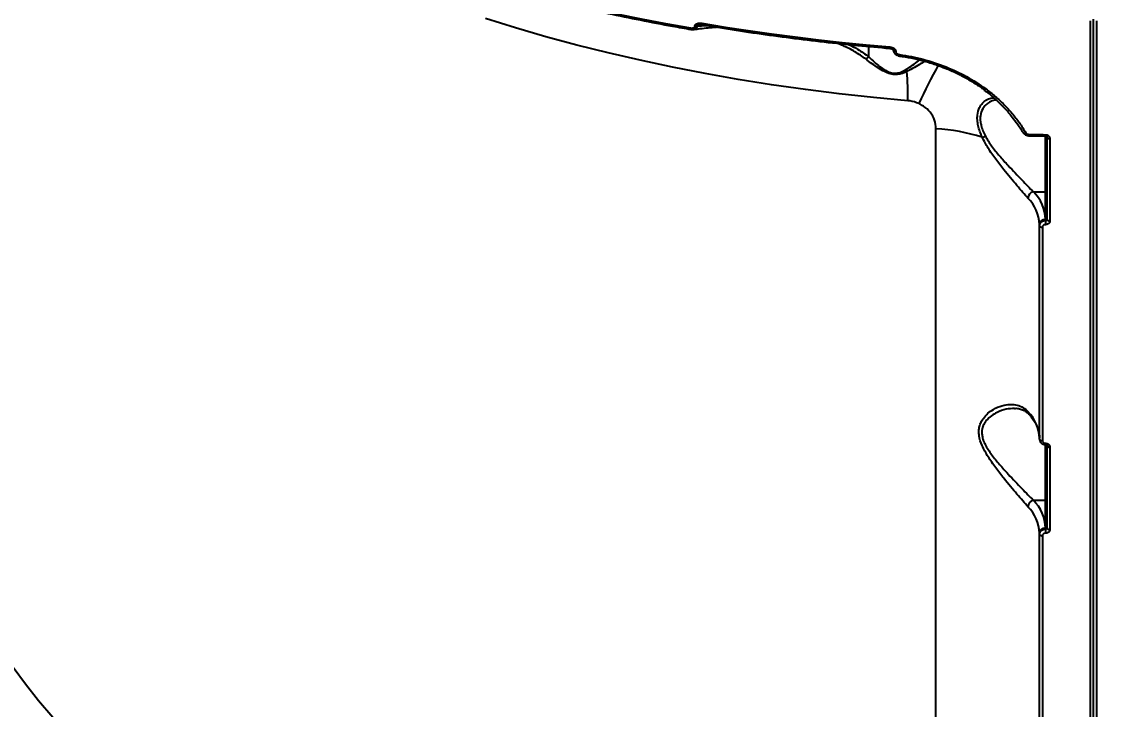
# Model space of a CAD drawing. Header units: millimetres. Extents: x -4153 to 4002, y -5023 to 3197.
# Drawn here: x -1524.8 to -1159.8, y -1077 to -847.9 of the extents above; entities that cross this region are included whole.
import ezdxf

# ---------------------------------------------------------------- set-up
doc = ezdxf.new("R2010")
doc.units = ezdxf.units.MM
for name, color, linetype in [('DIKOM_ОБЪЕКТ', 7, 'Continuous'), ('DIKOM_РАЗМЕР_ЗОНА', 7, 'Continuous'), ('DIKOM_РАЗМЕР_ОБЪЕКТА', 7, 'Continuous')]:
    doc.layers.add(name, color=color, linetype=linetype)
doc.styles.add('style1', font='arialbd.ttf', dxfattribs={"width": 0.8})
doc.dimstyles.new('1-50', dxfattribs={"dimtxt": 300, "dimasz": 200, "dimexe": 100, "dimexo": 0, "dimgap": 100, "dimtad": 1, "dimtxsty": 'style1', "dimcen": 200, "dimclrd": 7, "dimclre": 7, "dimclrt": 7, "dimadec": 1, "dimazin": 2, "dimtfac": 1, "dimtmove": 0, "dimatfit": 2, "dimfxl": 0, "dimlwd": 25, "dimlwe": 18, "dimarcsym": 0})

# ---------------------------------------------------------------- blocks, each defined once
blk = doc.blocks.new('*D9')
at = {"layer": 'Defpoints', "color": 0, "transparency": 16777216}
for p in [(2370.19, 1747.32), (-2106.31, -2974.61), (1195.51, -2974.61)]:
    blk.add_point(p, dxfattribs=at)
at = {"layer": 'DIKOM_РАЗМЕР_ОБЪЕКТА', "color": 7, "lineweight": 18, "transparency": 16777216}
for p, q in [((2370.19, 1747.32), (-2206.31, 1747.32)), ((1195.51, -2974.61), (-2206.31, -2974.61))]:
    blk.add_line(p, q, dxfattribs=at)
at = {"layer": 'DIKOM_РАЗМЕР_ОБЪЕКТА', "color": 7, "lineweight": 25, "transparency": 16777216}
blk.add_line((-2106.31, 1547.32), (-2106.31, -2774.61), dxfattribs=at)
at = {"layer": 'DIKOM_РАЗМЕР_ОБЪЕКТА', "color": 7, "transparency": 16777216}
for points in [[(-2139.64, 1547.32), (-2072.98, 1547.32), (-2106.31, 1747.32)], [(-2139.64, -2774.61), (-2072.98, -2774.61), (-2106.31, -2974.61)]]:
    blk.add_solid(points, dxfattribs=at)
at = {"layer": 'DIKOM_РАЗМЕР_ОБЪЕКТА', "color": 7, "transparency": 16777216, "insert": (-2359.48, -612.26), "char_height": 300, "attachment_point": 5, "rotation": 90, "style": 'style1'}
blk.add_mtext('{\\fArial|b0|i0|c204|p34;4700}', dxfattribs=at)
blk = doc.blocks.new('*D10')
at = {"layer": 'Defpoints', "color": 0, "transparency": 16777216}
for p in [(4001.69, -909.96), (-3216.31, -1859.46), (4001.69, -4923)]:
    blk.add_point(p, dxfattribs=at)
at = {"layer": 'DIKOM_РАЗМЕР_ЗОНА', "color": 7, "lineweight": 18, "transparency": 16777216}
for p, q in [((4001.69, -909.96), (4001.69, -5023)), ((-3216.31, -1859.46), (-3216.31, -5023))]:
    blk.add_line(p, q, dxfattribs=at)
at = {"layer": 'DIKOM_РАЗМЕР_ЗОНА', "color": 7, "lineweight": 25, "transparency": 16777216}
blk.add_line((-3016.31, -4923), (3801.69, -4923), dxfattribs=at)
at = {"layer": 'DIKOM_РАЗМЕР_ЗОНА', "color": 7, "transparency": 16777216}
for points in [[(-3016.31, -4889.67), (-3016.31, -4956.33), (-3216.31, -4923)], [(3801.69, -4889.67), (3801.69, -4956.33), (4001.69, -4923)]]:
    blk.add_solid(points, dxfattribs=at)
at = {"layer": 'DIKOM_РАЗМЕР_ЗОНА', "color": 7, "transparency": 16777216, "insert": (392.69, -4669.83), "char_height": 300, "attachment_point": 5, "style": 'style1'}
blk.add_mtext('{\\fArial|b0|i0|c204|p34;7200}', dxfattribs=at)
blk = doc.blocks.new('*D11')
at = {"layer": 'Defpoints', "color": 0, "transparency": 16777216}
for p in [(2631.36, 3197.31), (-3702.81, -4429.79), (2071.05, -4429.79)]:
    blk.add_point(p, dxfattribs=at)
at = {"layer": 'DIKOM_РАЗМЕР_ЗОНА', "color": 7, "lineweight": 18, "transparency": 16777216}
for p, q in [((2631.36, 3197.31), (-3802.81, 3197.31)), ((2071.05, -4429.79), (-3802.81, -4429.79))]:
    blk.add_line(p, q, dxfattribs=at)
at = {"layer": 'DIKOM_РАЗМЕР_ЗОНА', "color": 7, "lineweight": 25, "transparency": 16777216}
blk.add_line((-3702.81, 2997.31), (-3702.81, -4229.79), dxfattribs=at)
at = {"layer": 'DIKOM_РАЗМЕР_ЗОНА', "color": 7, "transparency": 16777216}
for points in [[(-3736.14, 2997.31), (-3669.48, 2997.31), (-3702.81, 3197.31)], [(-3736.14, -4229.79), (-3669.48, -4229.79), (-3702.81, -4429.79)]]:
    blk.add_solid(points, dxfattribs=at)
at = {"layer": 'DIKOM_РАЗМЕР_ЗОНА', "color": 7, "transparency": 16777216, "insert": (-3955.98, -616.24), "char_height": 300, "attachment_point": 5, "rotation": 90, "style": 'style1'}
blk.add_mtext('{\\fArial|b0|i0|c204|p34;7600}', dxfattribs=at)
blk = doc.blocks.new('*D12')
at = {"layer": 'Defpoints', "color": 0, "transparency": 16777216}
for p in [(-1688.31, 690.56), (2486.69, 690.56), (-1688.31, -3442.2)]:
    blk.add_point(p, dxfattribs=at)
at = {"layer": 'DIKOM_РАЗМЕР_ОБЪЕКТА', "color": 7, "lineweight": 18, "transparency": 16777216}
for p, q in [((-1688.31, 690.56), (-1688.31, -3542.2)), ((2486.69, 690.56), (2486.69, -3542.2))]:
    blk.add_line(p, q, dxfattribs=at)
at = {"layer": 'DIKOM_РАЗМЕР_ОБЪЕКТА', "color": 7, "lineweight": 25, "transparency": 16777216}
blk.add_line((2286.69, -3442.2), (-1488.31, -3442.2), dxfattribs=at)
at = {"layer": 'DIKOM_РАЗМЕР_ОБЪЕКТА', "color": 7, "transparency": 16777216}
for points in [[(-1488.31, -3408.87), (-1488.31, -3475.54), (-1688.31, -3442.2)], [(2286.69, -3408.87), (2286.69, -3475.54), (2486.69, -3442.2)]]:
    blk.add_solid(points, dxfattribs=at)
at = {"layer": 'DIKOM_РАЗМЕР_ОБЪЕКТА', "color": 7, "transparency": 16777216, "insert": (399.19, -3189.03), "char_height": 300, "attachment_point": 5, "style": 'style1'}
blk.add_mtext('{\\fArial|b0|i0|c204|p34;4175}', dxfattribs=at)

msp = doc.modelspace()

# ---------------------------------------------------------------- linework, layer by layer
at = {"layer": 'DIKOM_ОБЪЕКТ', "color": 7, "linetype": 'Continuous'}
for p, q in [((-1300.528, -849.408), (-1300.528, -849.304)), ((-1297.877, -848.94), (-1299.88, -849.302)), ((-1299.88, -849.406), (-1296.68, -849.137)), ((-1299.88, -849.302), (-1299.88, -849.406)), ((-1168.678, -1262.422), (-1168.678, -847.553)), ((-1167.675, -1261.907), (-1167.675, -847.038)), ((-1166.673, -847.553), (-1166.673, -1262.422)), ((-1242.592, -859.629), (-1242.592, -856.119)), ((-1234.422, -857.244), (-1234.422, -857.304)), ((-1233.579, -857.732), (-1233.579, -857.812)), ((-1232.259, -859.323), (-1232.265, -859.324)), ((-1220.177, -1183.554), (-1220.177, -883.545)), ((-1189.315, -885.895), (-1183.695, -886.025)), ((-1183.675, -904.54), (-1183.675, -885.982)), ((-1183.175, -913.768), (-1183.175, -886.339)), ((-1182.21, -886.854), (-1182.21, -914.283)), ((-1187.725, -904.54), (-1183.675, -904.54)), ((-1183.675, -913.809), (-1183.675, -904.54)), ((-1185.675, -915.863), (-1185.675, -915.523)), ((-1185.675, -987.008), (-1185.675, -915.863)), ((-1183.675, -914.169), (-1183.675, -913.809)), ((-1184.716, -916.377), (-1184.716, -987.522)), ((-1183.675, -1007.401), (-1183.675, -988.842)), ((-1183.175, -1016.628), (-1183.175, -989.199)), ((-1182.21, -989.714), (-1182.21, -1017.143)), ((-1187.725, -1007.401), (-1183.675, -1007.401)), ((-1183.675, -1016.669), (-1183.675, -1007.401)), ((-1183.675, -1017.029), (-1183.675, -1016.669)), ((-1185.675, -1018.723), (-1185.675, -1018.383)), ((-1185.675, -1089.868), (-1185.675, -1018.723)), ((-1184.716, -1019.238), (-1184.716, -1090.382))]:
    msp.add_line(p, q, dxfattribs=at)
at = {"layer": 'DIKOM_ОБЪЕКТ', "color": 7, "linetype": 'Continuous', "flags": 128}
for points in [[(-1366.308, -835.599), (-1358.535, -837.694), (-1350.679, -839.705), (-1342.743, -841.632), (-1334.73, -843.472), (-1326.645, -845.226), (-1318.49, -846.893), (-1310.27, -848.471), (-1301.987, -849.96)], [(-1229.523, -874.202), (-1240.99, -873.14), (-1252.39, -871.899), (-1263.711, -870.479), (-1274.942, -868.882), (-1286.074, -867.109), (-1297.095, -865.162), (-1307.996, -863.043), (-1318.767, -860.754), (-1329.396, -858.297), (-1339.876, -855.674), (-1350.195, -852.887), (-1360.344, -849.94), (-1370.315, -846.834)], [(-1301.838, -850.458), (-1301.856, -850.452), (-1301.901, -850.413), (-1301.938, -850.342), (-1301.964, -850.24), (-1301.981, -850.112), (-1301.987, -849.96)], [(-1298.187, -848.416), (-1290.492, -849.67), (-1282.752, -850.847), (-1274.97, -851.948), (-1267.147, -852.971), (-1259.289, -853.917), (-1251.396, -854.784), (-1243.473, -855.574), (-1235.521, -856.284)], [(-1298.042, -848.913), (-1298.049, -848.912), (-1298.096, -848.879), (-1298.134, -848.81), (-1298.163, -848.707), (-1298.181, -848.574), (-1298.187, -848.416)], [(-1234.422, -857.305), (-1234.384, -857.444), (-1234.269, -857.577), (-1234.086, -857.689), (-1233.849, -857.769), (-1233.579, -857.812)], [(-1204.088, -870.569), (-1204.046, -870.588), (-1203.98, -870.582), (-1203.897, -870.547), (-1203.798, -870.483), (-1203.689, -870.395), (-1203.572, -870.284)], [(-1191.048, -884.899), (-1191.012, -884.945), (-1190.937, -884.995), (-1190.834, -885.024), (-1190.707, -885.03), (-1190.561, -885.014), (-1190.401, -884.975), (-1190.234, -884.916)], [(-1189.34, -885.41), (-1188.636, -885.428), (-1187.933, -885.446), (-1187.23, -885.463), (-1186.527, -885.479), (-1185.824, -885.495), (-1185.12, -885.511), (-1184.417, -885.526), (-1183.713, -885.54)], [(-1183.175, -886.339), (-1183.157, -886.437), (-1183.102, -886.532), (-1183.014, -886.619), (-1182.894, -886.697), (-1182.749, -886.761), (-1182.582, -886.81), (-1182.4, -886.841), (-1182.21, -886.854)], [(-1185.675, -915.863), (-1185.657, -915.961), (-1185.603, -916.055), (-1185.515, -916.142), (-1185.396, -916.22), (-1185.251, -916.284), (-1185.086, -916.332), (-1184.905, -916.364), (-1184.716, -916.377)], [(-1183.175, -913.768), (-1183.157, -913.867), (-1183.102, -913.961), (-1183.014, -914.049), (-1182.894, -914.126), (-1182.749, -914.19), (-1182.582, -914.239), (-1182.4, -914.27), (-1182.21, -914.283)], [(-1185.675, -987.008), (-1185.657, -987.106), (-1185.603, -987.2), (-1185.515, -987.287), (-1185.396, -987.364), (-1185.251, -987.429), (-1185.086, -987.477), (-1184.905, -987.509), (-1184.716, -987.522)], [(-1183.175, -989.199), (-1183.157, -989.297), (-1183.102, -989.392), (-1183.014, -989.48), (-1182.894, -989.557), (-1182.749, -989.621), (-1182.582, -989.67), (-1182.4, -989.701), (-1182.21, -989.714)], [(-1183.175, -1016.628), (-1183.157, -1016.727), (-1183.102, -1016.821), (-1183.014, -1016.909), (-1182.894, -1016.986), (-1182.749, -1017.05), (-1182.582, -1017.099), (-1182.4, -1017.13), (-1182.21, -1017.143)], [(-1185.675, -1018.723), (-1185.657, -1018.821), (-1185.603, -1018.915), (-1185.515, -1019.002), (-1185.396, -1019.08), (-1185.251, -1019.144), (-1185.086, -1019.193), (-1184.905, -1019.224), (-1184.716, -1019.238)], [(-1527.733, -1063.011), (-1523.674, -1068.636), (-1519.284, -1074.195), (-1514.566, -1079.682)]]:
    msp.add_lwpolyline(points, dxfattribs=at)
at = {"layer": 'DIKOM_ОБЪЕКТ', "color": 7, "linetype": 'Continuous'}
for centre, radius, start, end in [((-1300.211, -847.435), 1.896, 260.39652, 280.04681), ((-1300.212, -847.54), 1.895, 260.40015, 280.0643), ((-1234.861, -856.43), 0.676, 167.56196, 210.47668), ((-1233.657, -856.895), 0.84, 204.61532, 275.34092), ((-1244.511, -857.823), 2.636, 289.99371, 316.73057), ((-1231.4, -859.051), 0.907, 166.66135, 197.47701), ((-1228.072, -862.382), 2.779, 214.59334, 230.32607), ((-1357.777, -873.639), 128.256, 359.74851, 4.0768), ((-1065.509, -948.633), 176.405, 150.73414, 155.38308), ((-1217.621, -862.712), 0.848, 311.16919, 344.66007), ((-1224.642, -950.934), 67.536, 72.88679, 86.20969), ((-1206.233, -880.275), 6.285, 283.47138, 293.53178), ((-1187.506, -885.559), 1.84, 175.33623, 190.51353), ((-1181.241, -885.689), 2.476, 176.54266, 187.79224), ((-1187.163, -906.847), 2.375, 103.71048, 176.34696), ((-1197.444, -914.307), 13.778, 2.07245, 45.14138), ((-1183.642, -904.073), 0.469, 265.95878, 355.24606), ((-1198.789, -915.997), 13.122, 2.07225, 45.13884), ((-1183.807, -915.678), 1.874, 85.94749, 175.25454), ((-1161.139, -915.482), 22.574, 176.66526, 180.14914), ((-1188.217, -977.876), 1.316, 178.4809, 221.654), ((-1198.789, -987.142), 13.122, 2.07191, 45.13918), ((-1181.241, -988.549), 2.477, 176.54178, 187.79205), ((-1187.163, -1009.708), 2.375, 103.71048, 176.34696), ((-1197.443, -1017.167), 13.777, 2.07157, 45.14226), ((-1183.642, -1006.933), 0.469, 265.96501, 355.23983), ((-1198.789, -1018.857), 13.122, 2.07191, 45.13918), ((-1183.808, -1018.538), 1.874, 85.94532, 175.2567), ((-1161.139, -1018.342), 22.574, 176.66526, 180.14914)]:
    msp.add_arc(centre, radius, start, end, dxfattribs=at)
for points, knots in [([(-1366.102, -836.109), (-1364.317, -836.597), (-1359.14, -838.014), (-1350.459, -840.247), (-1340.021, -842.76), (-1329.452, -845.123), (-1318.76, -847.334), (-1309.543, -849.098), (-1303.874, -850.098), (-1301.838, -850.458)], [0, 0, 0, 0, 0.0864689, 0.2507637, 0.4150547, 0.5793451, 0.7436335, 0.9079158, 1, 1, 1, 1]), ([(-1301.987, -849.96), (-1301.716, -849.987), (-1301.323, -850.026), (-1300.88, -849.896), (-1300.661, -849.748), (-1300.545, -849.578), (-1300.533, -849.461), (-1300.528, -849.408)], [0, 0, 0, 0, 0.4300532, 0.6258295, 0.7881039, 0.905276, 1, 1, 1, 1]), ([(-1301.837, -850.446), (-1301.729, -850.468), (-1301.39, -850.536), (-1301.051, -850.497), (-1300.821, -850.471)], [0, 0, 0, 0, 0.3180576, 1, 1, 1, 1]), ([(-1299.88, -849.406), (-1299.89, -849.51), (-1299.912, -849.739), (-1300.054, -850.064), (-1300.327, -850.329), (-1300.598, -850.482), (-1300.783, -850.472), (-1300.811, -850.47)], [0, 0, 0, 0, 0.1757898, 0.3853197, 0.6532077, 0.9480092, 1, 1, 1, 1]), ([(-1300.811, -850.471), (-1300.134, -850.373), (-1297.651, -850.013), (-1295.153, -849.765), (-1293.355, -849.686), (-1293.341, -849.685)], [0, 0, 0, 0, 0.27090768, 0.9945221, 1, 1, 1, 1]), ([(-1300.528, -849.304), (-1300.518, -849.221), (-1300.498, -849.036), (-1300.311, -848.769), (-1299.953, -848.528), (-1299.282, -848.339), (-1298.653, -848.343), (-1298.233, -848.409), (-1298.187, -848.416)], [0, 0, 0, 0, 0.0933595, 0.2087434, 0.372046, 0.5792919, 0.9536328, 1, 1, 1, 1]), ([(-1298.953, -848.9), (-1299.106, -848.93), (-1299.364, -848.982), (-1299.666, -849.089), (-1299.821, -849.186), (-1299.874, -849.256), (-1299.878, -849.287), (-1299.88, -849.302)], [0, 0, 0, 0, 0.4354412, 0.7384825, 0.9012684, 0.9514507, 1, 1, 1, 1]), ([(-1298.94, -848.903), (-1298.898, -848.894), (-1298.705, -848.855), (-1298.388, -848.856), (-1298.122, -848.907), (-1298.042, -848.922)], [0, 0, 0, 0, 0.1615256, 0.7464242, 1, 1, 1, 1]), ([(-1298.042, -848.913), (-1296.118, -849.232), (-1290.54, -850.158), (-1281.235, -851.571), (-1270.105, -853.099), (-1258.896, -854.468), (-1247.817, -855.657), (-1239.985, -856.387), (-1235.92, -856.732), (-1235.443, -856.773)], [0, 0, 0, 0, 0.0939998, 0.2725869, 0.45118, 0.62977, 0.8083563, 0.9775431, 1, 1, 1, 1]), ([(-1243.61, -860.3), (-1244.788, -859.47), (-1247.144, -857.809), (-1250.398, -856.129), (-1252.466, -855.321), (-1253.139, -855.058)], [0, 0, 0, 0, 0.4025411, 0.8054, 1, 1, 1, 1]), ([(-1249.289, -855.472), (-1248.272, -855.977), (-1245.879, -857.166), (-1243.792, -858.73), (-1242.592, -859.629)], [0, 0, 0, 0, 0.4248458, 1, 1, 1, 1]), ([(-1235.521, -856.284), (-1235.27, -856.324), (-1234.794, -856.399), (-1234.2, -856.705), (-1233.81, -857.067), (-1233.61, -857.418), (-1233.588, -857.637), (-1233.579, -857.732)], [0, 0, 0, 0, 0.2791436, 0.5293727, 0.7216231, 0.8794185, 1, 1, 1, 1]), ([(-1235.443, -856.778), (-1235.404, -856.78), (-1235.212, -856.79), (-1234.918, -856.878), (-1234.642, -857.021), (-1234.503, -857.136), (-1234.44, -857.208), (-1234.419, -857.25), (-1234.42, -857.247), (-1234.42, -857.246)], [0, 0, 0, 0, 0.089189, 0.4438765, 0.6662827, 0.7916683, 0.8805801, 0.9641274, 1, 1, 1, 1]), ([(-1234.402, -857.303), (-1234.398, -857.45), (-1234.389, -857.783), (-1234.143, -858.266), (-1233.729, -858.732), (-1233.119, -859.107), (-1232.595, -859.288), (-1232.293, -859.317), (-1232.264, -859.319)], [0, 0, 0, 0, 0.1382153, 0.3122919, 0.4985055, 0.7184556, 0.9730583, 1, 1, 1, 1]), ([(-1229.846, -864.521), (-1230.484, -864.796), (-1231.596, -865.274), (-1233.544, -865.563), (-1235.515, -865.316), (-1237.556, -864.494), (-1239.536, -863.321), (-1241.587, -861.854), (-1242.887, -860.855), (-1243.61, -860.3)], [0, 0, 0, 0, 0.1491, 0.2596143, 0.3716442, 0.4987559, 0.6525302, 0.8069815, 1, 1, 1, 1]), ([(-1242.592, -859.629), (-1241.948, -860.219), (-1240.801, -861.271), (-1238.988, -862.815), (-1237.24, -864.039), (-1235.52, -864.85), (-1234.308, -865.055), (-1233.224, -865.058), (-1231.875, -864.788), (-1230.918, -864.265), (-1230.359, -863.96)], [0, 0, 0, 0, 0.2010484, 0.3583984, 0.5149432, 0.6385097, 0.7217777, 0.7449591, 0.8512732, 1, 1, 1, 1]), ([(-1233.579, -857.812), (-1233.574, -857.866), (-1233.563, -858.006), (-1233.441, -858.243), (-1233.178, -858.509), (-1232.776, -858.739), (-1232.448, -858.807), (-1232.282, -858.842)], [0, 0, 0, 0, 0.1010706, 0.2613583, 0.4607137, 0.7264894, 1, 1, 1, 1]), ([(-1232.282, -858.842), (-1229.672, -859.28), (-1224.387, -860.169), (-1219.352, -862.006), (-1216.803, -862.937)], [0, 0, 0, 0, 0.4938646, 1, 1, 1, 1]), ([(-1232.264, -859.355), (-1231.999, -859.385), (-1230.413, -859.567), (-1227.519, -860.139), (-1223.623, -861.089), (-1220.125, -862.166), (-1217.981, -863.018), (-1217.073, -863.379)], [0, 0, 0, 0, 0.0509974, 0.305496, 0.5598302, 0.8135616, 1, 1, 1, 1]), ([(-1230.359, -863.96), (-1229.557, -863.446), (-1227.951, -862.417), (-1226.449, -861.247), (-1225.777, -860.713), (-1225.668, -860.626)], [0, 0, 0, 0, 0.4551767, 0.9110058, 1, 1, 1, 1]), ([(-1223.938, -861.053), (-1224.355, -861.316), (-1225.362, -861.952), (-1227.304, -863.182), (-1228.999, -864.075), (-1229.846, -864.521)], [0, 0, 0, 0, 0.2610804, 0.6307887, 1, 1, 1, 1]), ([(-1217.074, -863.381), (-1216.456, -863.624), (-1214.626, -864.344), (-1211.703, -865.781), (-1208.336, -867.679), (-1205.804, -869.302), (-1204.45, -870.331), (-1204.105, -870.593)], [0, 0, 0, 0, 0.1318597, 0.3903436, 0.6500109, 0.9107011, 1, 1, 1, 1]), ([(-1216.803, -862.937), (-1214.481, -863.953), (-1209.782, -866.009), (-1205.658, -868.848), (-1203.572, -870.284)], [0, 0, 0, 0, 0.49417494, 1, 1, 1, 1]), ([(-1204.155, -870.649), (-1203.982, -870.772), (-1202.764, -871.636), (-1200.678, -873.426), (-1197.942, -876.023), (-1195.748, -878.408), (-1194.571, -879.969), (-1194.132, -880.551)], [0, 0, 0, 0, 0.04359962, 0.30785973, 0.57391716, 0.84119068, 1, 1, 1, 1]), ([(-1203.572, -870.284), (-1202.5, -871.113), (-1200.356, -872.771), (-1197.439, -875.511), (-1194.747, -878.445), (-1192.301, -881.573), (-1190.923, -883.801), (-1190.234, -884.916)], [0, 0, 0, 0, 0.1978326, 0.3955005, 0.5931684, 0.7965815, 1, 1, 1, 1]), ([(-1225.881, -875.151), (-1226.861, -874.791), (-1227.945, -874.394), (-1229.187, -874.234), (-1229.408, -874.213), (-1229.523, -874.202)], [0, 0, 0, 0, 0.8217822, 0.9078717, 1, 1, 1, 1]), ([(-1220.177, -883.545), (-1220.274, -882.584), (-1220.466, -880.68), (-1221.982, -878.041), (-1223.907, -876.177), (-1225.361, -875.421), (-1225.881, -875.151)], [0, 0, 0, 0, 0.2885691, 0.5716284, 0.8470351, 1, 1, 1, 1]), ([(-1204.769, -886.388), (-1205.041, -885.748), (-1205.584, -884.47), (-1206.147, -882.562), (-1206.43, -880.719), (-1206.404, -878.555), (-1205.798, -876.578), (-1204.72, -874.995), (-1203.429, -873.91), (-1202.136, -873.291), (-1201.223, -873.282), (-1200.905, -873.278)], [0, 0, 0, 0, 0.0900067, 0.1798988, 0.270671, 0.3614191, 0.5230695, 0.6440421, 0.7651669, 0.9180546, 1, 1, 1, 1]), ([(-1200.123, -874), (-1200.276, -874.004), (-1201.05, -874.024), (-1202.235, -874.56), (-1203.603, -875.548), (-1204.748, -877.002), (-1205.399, -878.795), (-1205.454, -880.715), (-1205.286, -881.843), (-1204.992, -883.031), (-1204.574, -884.285), (-1204.007, -885.453), (-1203.723, -886.038)], [0, 0, 0, 0, 0.0403891, 0.2040699, 0.3320479, 0.4598302, 0.6272801, 0.713975, 0.8006776, 0.8133773, 0.9066133, 1, 1, 1, 1]), ([(-1194.132, -880.551), (-1193.822, -880.945), (-1192.752, -882.308), (-1191.761, -883.785), (-1191.165, -884.89), (-1191.136, -884.943)], [0, 0, 0, 0, 0.2795228, 0.9653497, 1, 1, 1, 1]), ([(-1189.532, -906.696), (-1190.088, -906.078), (-1191.2, -904.842), (-1193.177, -902.51), (-1195.298, -899.969), (-1197.677, -897.042), (-1200.243, -893.751), (-1202.839, -890.15), (-1204.14, -887.612), (-1204.769, -886.388)], [0, 0, 0, 0, 0.1316553, 0.2634907, 0.3951428, 0.5268781, 0.688296, 0.8495367, 1, 1, 1, 1]), ([(-1203.723, -886.038), (-1203.06, -887.145), (-1201.675, -889.455), (-1198.956, -892.681), (-1196.287, -895.659), (-1193.783, -898.327), (-1191.574, -900.641), (-1189.491, -902.795), (-1188.319, -903.953), (-1187.725, -904.54)], [0, 0, 0, 0, 0.1463783, 0.305498, 0.4689934, 0.6008979, 0.735097, 0.8657021, 1, 1, 1, 1]), ([(-1191.026, -884.894), (-1190.984, -884.974), (-1190.837, -885.255), (-1190.385, -885.609), (-1189.822, -885.872), (-1189.446, -885.864), (-1189.314, -885.861)], [0, 0, 0, 0, 0.1326434, 0.4639052, 0.8123776, 1, 1, 1, 1]), ([(-1190.234, -884.916), (-1190.173, -884.999), (-1190.051, -885.166), (-1189.762, -885.335), (-1189.512, -885.401), (-1189.37, -885.408), (-1189.34, -885.41)], [0, 0, 0, 0, 0.3055752, 0.6115065, 0.917879, 1, 1, 1, 1]), ([(-1183.713, -885.54), (-1183.602, -885.548), (-1183.323, -885.569), (-1182.9, -885.732), (-1182.518, -886.029), (-1182.259, -886.419), (-1182.226, -886.709), (-1182.21, -886.854)], [0, 0, 0, 0, 0.1418148, 0.356637, 0.5713135, 0.7857008, 1, 1, 1, 1]), ([(-1183.695, -886.029), (-1183.664, -886.029), (-1183.578, -886.029), (-1183.441, -886.069), (-1183.31, -886.138), (-1183.222, -886.219), (-1183.177, -886.299), (-1183.173, -886.325), (-1183.175, -886.341), (-1183.175, -886.342)], [0, 0, 0, 0, 0.0834588, 0.23362, 0.3870805, 0.5495684, 0.7301897, 0.9908108, 1, 1, 1, 1]), ([(-1185.675, -915.863), (-1185.665, -915.737), (-1185.641, -915.419), (-1185.402, -914.94), (-1184.95, -914.509), (-1184.35, -914.219), (-1183.9, -914.186), (-1183.675, -914.169)], [0, 0, 0, 0, 0.14073212, 0.35546921, 0.57026992, 0.7851186, 1, 1, 1, 1]), ([(-1183.713, -915.541), (-1183.826, -915.548), (-1184.051, -915.562), (-1184.352, -915.704), (-1184.579, -915.917), (-1184.699, -916.156), (-1184.711, -916.315), (-1184.716, -916.377)], [0, 0, 0, 0, 0.21520107, 0.43018051, 0.64503796, 0.85948181, 1, 1, 1, 1]), ([(-1182.21, -914.283), (-1182.217, -914.377), (-1182.235, -914.616), (-1182.415, -914.974), (-1182.755, -915.294), (-1183.206, -915.508), (-1183.544, -915.53), (-1183.713, -915.541)], [0, 0, 0, 0, 0.1406504, 0.3551272, 0.5698954, 0.7849166, 1, 1, 1, 1]), ([(-1183.675, -914.169), (-1183.619, -914.167), (-1183.507, -914.164), (-1183.357, -914.099), (-1183.243, -913.996), (-1183.184, -913.879), (-1183.177, -913.8), (-1183.175, -913.768)], [0, 0, 0, 0, 0.2153774, 0.4303921, 0.645256, 0.8595208, 1, 1, 1, 1]), ([(-1189.532, -1009.556), (-1190.088, -1008.939), (-1191.2, -1007.703), (-1193.176, -1005.37), (-1195.298, -1002.829), (-1197.675, -999.901), (-1200.255, -996.613), (-1202.813, -992.977), (-1204.848, -989.395), (-1205.8, -986.436), (-1205.919, -984.305), (-1205.706, -982.759), (-1205.184, -981.344), (-1204.263, -979.819), (-1202.884, -978.354), (-1200.783, -976.872), (-1198.23, -975.762), (-1195.512, -975.316), (-1193.103, -975.582), (-1191.115, -976.367), (-1190.031, -977.377), (-1189.532, -977.841)], [0, 0, 0, 0, 0.0554758, 0.1110241, 0.1664981, 0.2220063, 0.2900227, 0.357962, 0.422675, 0.4774062, 0.5052465, 0.5330919, 0.5627085, 0.5923732, 0.6404278, 0.6885793, 0.7603248, 0.8320593, 0.8909968, 0.949865, 1, 1, 1, 1]), ([(-1193.964, -976.77), (-1194.907, -976.831), (-1196.855, -976.956), (-1199.5, -977.908), (-1201.714, -979.193), (-1203.165, -980.465), (-1204.15, -981.824), (-1204.804, -983.305), (-1204.948, -984.752), (-1204.757, -986.192), (-1204.43, -987.38), (-1203.485, -989.517), (-1201.649, -992.283), (-1198.968, -995.544), (-1196.284, -998.518), (-1193.784, -1001.188), (-1191.574, -1003.501), (-1189.491, -1005.655), (-1188.319, -1006.813), (-1187.725, -1007.401)], [0, 0, 0, 0, 0.0837314, 0.1730445, 0.2302413, 0.2886013, 0.3225481, 0.357405, 0.4073011, 0.4205919, 0.4517245, 0.4838925, 0.5607504, 0.642629, 0.7267587, 0.7946331, 0.8636871, 0.9308941, 1, 1, 1, 1]), ([(-1193.964, -976.77), (-1193.914, -976.766), (-1193.337, -976.718), (-1192.344, -976.897), (-1191.068, -977.312), (-1190.035, -977.926), (-1189.459, -978.506), (-1189.201, -978.766)], [0, 0, 0, 0, 0.0261941, 0.2986196, 0.5705694, 0.8074443, 1, 1, 1, 1]), ([(-1189.197, -978.754), (-1188.958, -979.023), (-1188.26, -979.809), (-1187.321, -981.137), (-1186.476, -982.734), (-1185.923, -984.352), (-1185.698, -985.663), (-1185.68, -986.438), (-1185.675, -986.668)], [0, 0, 0, 0, 0.1033926, 0.3019076, 0.5017341, 0.7047406, 0.9124519, 1, 1, 1, 1]), ([(-1185.656, -987.041), (-1185.66, -987.093), (-1185.684, -987.364), (-1185.497, -987.846), (-1185.086, -988.393), (-1184.474, -988.753), (-1183.971, -988.913), (-1183.709, -988.88), (-1183.693, -988.878)], [0, 0, 0, 0, 0.0530852, 0.2781432, 0.5037493, 0.737521, 0.9841681, 1, 1, 1, 1]), ([(-1184.716, -987.522), (-1184.705, -987.619), (-1184.682, -987.812), (-1184.51, -988.072), (-1184.256, -988.271), (-1183.974, -988.38), (-1183.787, -988.394), (-1183.713, -988.4)], [0, 0, 0, 0, 0.2143012, 0.4285791, 0.6430884, 0.8581056, 1, 1, 1, 1]), ([(-1183.713, -988.4), (-1183.602, -988.408), (-1183.323, -988.429), (-1182.9, -988.592), (-1182.518, -988.889), (-1182.259, -989.279), (-1182.226, -989.569), (-1182.21, -989.714)], [0, 0, 0, 0, 0.1418197, 0.3566407, 0.5713159, 0.785702, 1, 1, 1, 1]), ([(-1183.695, -988.889), (-1183.664, -988.889), (-1183.578, -988.89), (-1183.441, -988.93), (-1183.31, -988.998), (-1183.222, -989.08), (-1183.177, -989.16), (-1183.173, -989.185), (-1183.175, -989.201), (-1183.175, -989.202)], [0, 0, 0, 0, 0.0834629, 0.2336315, 0.3872155, 0.5495462, 0.7301764, 0.9908104, 1, 1, 1, 1]), ([(-1185.675, -1018.723), (-1185.665, -1018.597), (-1185.641, -1018.279), (-1185.402, -1017.8), (-1184.95, -1017.369), (-1184.35, -1017.079), (-1183.9, -1017.046), (-1183.675, -1017.029)], [0, 0, 0, 0, 0.1407339, 0.3554736, 0.570277, 0.7851081, 1, 1, 1, 1]), ([(-1182.21, -1017.143), (-1182.217, -1017.238), (-1182.235, -1017.476), (-1182.415, -1017.834), (-1182.755, -1018.155), (-1183.206, -1018.368), (-1183.544, -1018.39), (-1183.713, -1018.401)], [0, 0, 0, 0, 0.1406078, 0.3551251, 0.569894, 0.7849159, 1, 1, 1, 1]), ([(-1183.675, -1017.029), (-1183.619, -1017.027), (-1183.506, -1017.025), (-1183.357, -1016.959), (-1183.243, -1016.856), (-1183.184, -1016.739), (-1183.177, -1016.66), (-1183.175, -1016.628)], [0, 0, 0, 0, 0.2153125, 0.4304178, 0.645272, 0.8595271, 1, 1, 1, 1]), ([(-1183.713, -1018.401), (-1183.826, -1018.408), (-1184.051, -1018.422), (-1184.352, -1018.564), (-1184.579, -1018.777), (-1184.699, -1019.016), (-1184.711, -1019.175), (-1184.716, -1019.238)], [0, 0, 0, 0, 0.21518418, 0.43014673, 0.64498731, 0.85941432, 1, 1, 1, 1])]:
    msp.add_open_spline(points, degree=3, knots=knots, dxfattribs=at)

# ---------------------------------------------------------------- dimensions: what is measured, and where the dimension line sits
at = {"layer": 'DIKOM_РАЗМЕР_ЗОНА'}
dim = msp.add_linear_dim(base=(-3702.81, -4429.789), p1=(2631.356, 3197.305), p2=(2071.052, -4429.789), angle=90, text='{\\fArial|b0|i0|c204|p34;7600}', dimstyle='1-50', dxfattribs=at)
dim.commit()
dim.dimension.update_dxf_attribs({"geometry": '*D11', "text_midpoint": (-3702.81, -616.242), "dimtype": 160})
dim = msp.add_linear_dim(base=(4001.69, -4923), p1=(-3216.31, -1859.463), p2=(4001.69, -909.963), text='{\\fArial|b0|i0|c204|p34;7200}', dimstyle='1-50', dxfattribs=at)
dim.commit()
dim.dimension.update_dxf_attribs({"geometry": '*D10', "text_midpoint": (392.69, -4923), "dimtype": 160})
at = {"layer": 'DIKOM_РАЗМЕР_ОБЪЕКТА'}
dim = msp.add_linear_dim(base=(-2106.31, -2974.611), p1=(2370.191, 1747.316), p2=(1195.51, -2974.611), angle=90, text='{\\fArial|b0|i0|c204|p34;4700}', dimstyle='1-50', dxfattribs=at)
dim.commit()
dim.dimension.update_dxf_attribs({"geometry": '*D9', "text_midpoint": (-2106.31, -612.262), "dimtype": 160})
dim = msp.add_linear_dim(base=(-1688.31, -3442.202), p1=(2486.69, 690.555), p2=(-1688.31, 690.555), text='{\\fArial|b0|i0|c204|p34;<>}', dimstyle='1-50', dxfattribs=at)
dim.commit()
dim.dimension.update_dxf_attribs({"geometry": '*D12', "text_midpoint": (399.19, -3442.202), "dimtype": 160})

doc.saveas('drawing.dxf')
